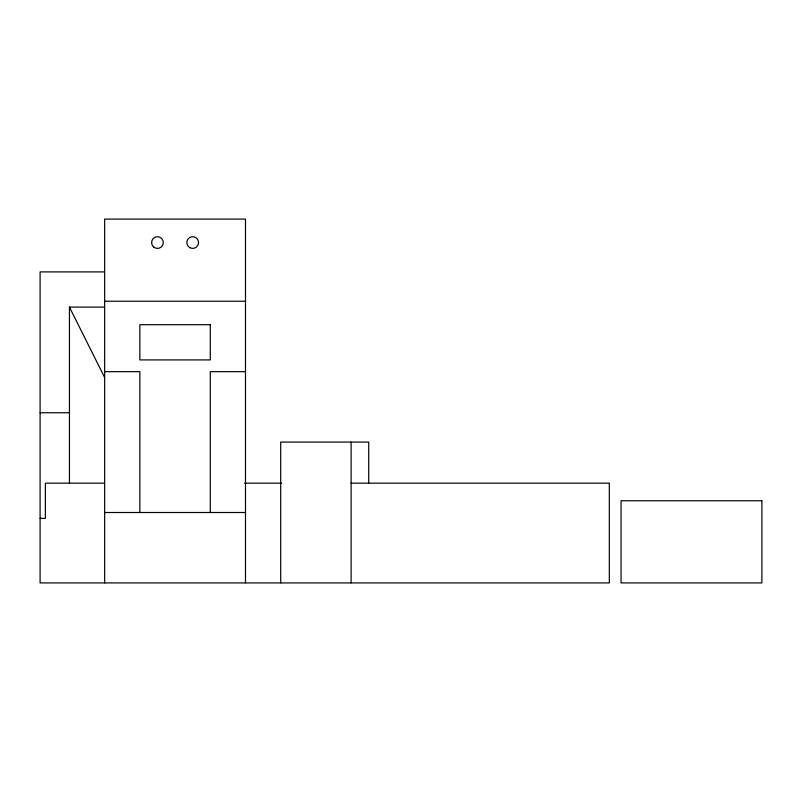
<?xml version="1.0" encoding="UTF-8"?>
<svg xmlns="http://www.w3.org/2000/svg" width="802" height="802" viewBox="0 0 802 802"><rect width="100%" height="100%" fill="white"/><g stroke="black" fill="none" stroke-linecap="round" stroke-linejoin="round"><path stroke-width="1.2" d="M104.34 271.898L40.1 271.898L40.1 582.914L609.319 582.914L609.319 483.155L351.116 483.155M104.651 301.241L245.492 301.241M69.443 483.155L69.443 307.106L104.3 307.106M104.651 371.657L139.859 371.657L139.859 512.498M245.492 371.657L210.284 371.657L210.284 512.498M40.1 412.739L69.443 412.739M104.481 483.155L45.383 483.155L45.383 518.363L40.1 518.363M244.5 483.155L281.682 483.155M104.651 512.498L245.492 512.498M69.443 307.106L104.541 377.301M368.719 483.205L368.719 442.082L280.7 442.082L280.7 582.914M351.116 442.082L351.116 582.914M245.492 582.914L245.492 219.086L104.651 219.086L104.651 582.914M210.284 324.71L139.859 324.71L139.859 359.918L210.284 359.918L210.284 324.71M761.9 500.759L621.059 500.759L621.059 582.914L761.9 582.914L761.9 500.759M154.084 247.357A5.865 5.865 0 0 0 163.307 243.086A5.865 5.865 0 0 0 154.997 237.232A5.865 5.865 0 0 0 154.084 247.357M189.743 247.638A5.865 5.865 0 0 0 198.545 242.555A5.865 5.865 0 0 0 189.743 237.472A5.865 5.865 0 0 0 189.743 247.638"/></g></svg>
